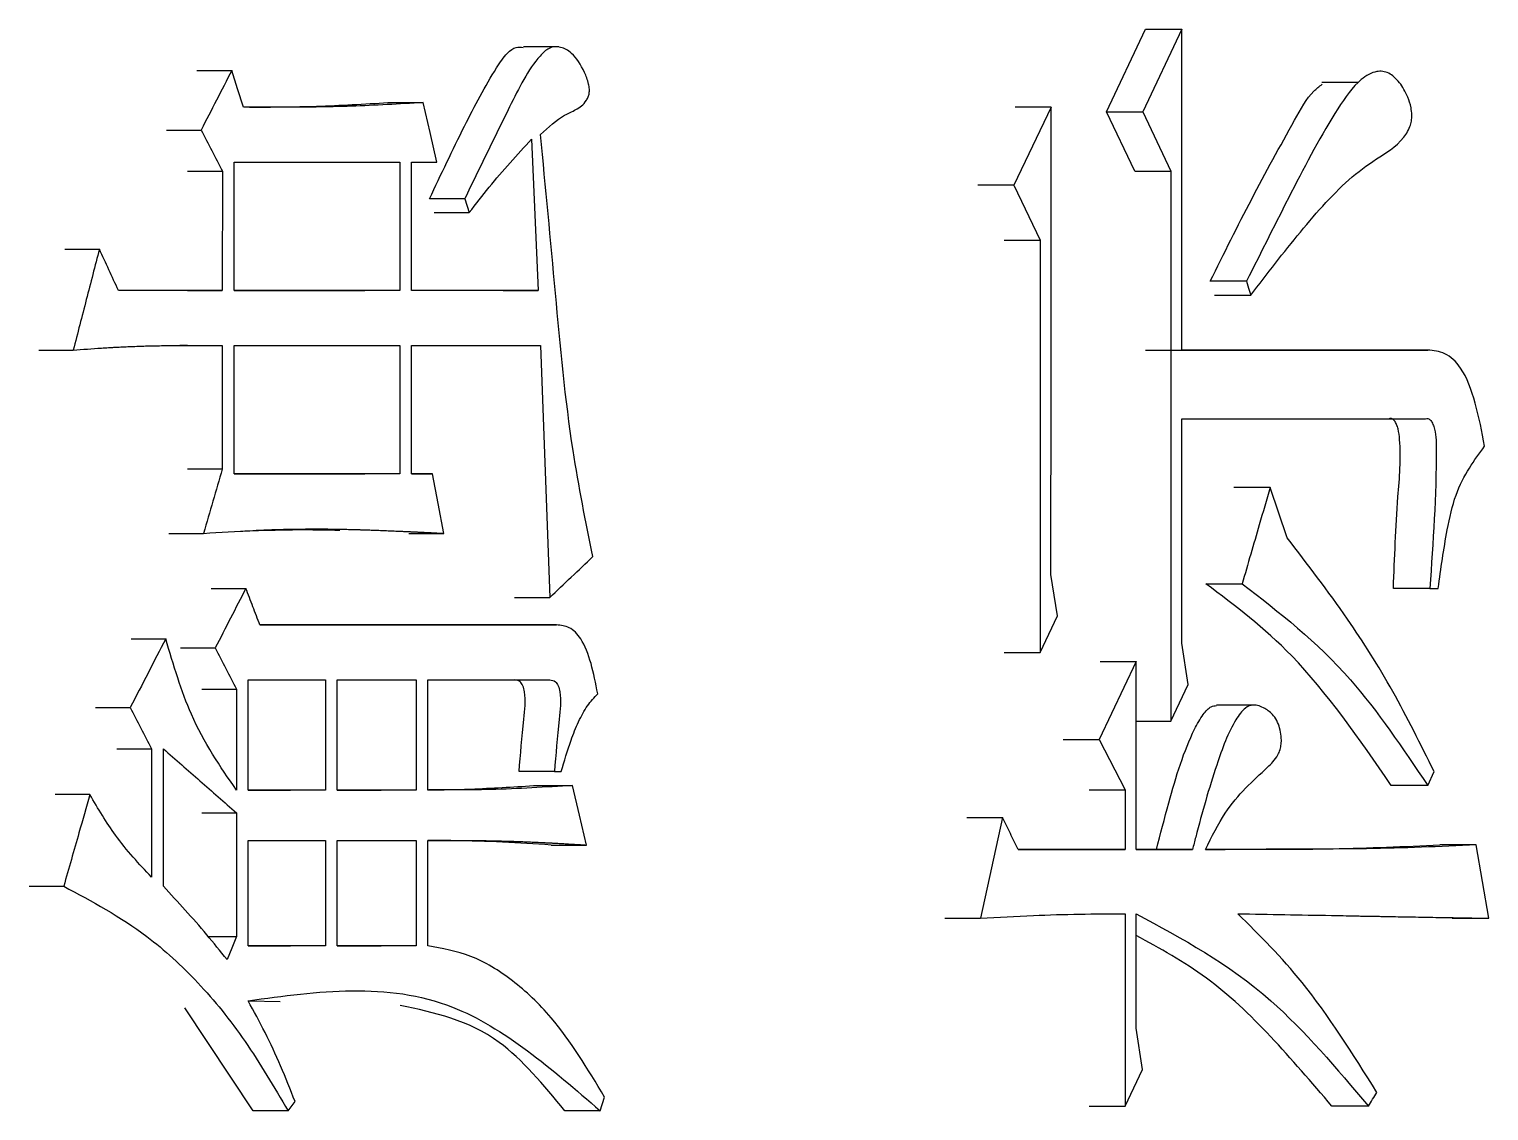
# Model space of a CAD drawing. Header units: millimetres. Extents: x 2278 to 4715, y 679 to 2402.
# Drawn here: x 3404.709 to 3408.155, y 977.935 to 980.488 of the extents above; entities that cross this region are included whole.
import ezdxf

# ---------------------------------------------------------------- set-up
doc = ezdxf.new("R2010")
doc.units = ezdxf.units.MM

msp = doc.modelspace()

# ---------------------------------------------------------------- linework, layer by layer
at = {"color": 7, "linetype": 'Continuous', "lineweight": 25}
for p, q in [((3407.2528, 980.2934), (3407.3448, 980.4881)), ((3407.4301, 980.4881), (3407.338, 980.2934)), ((3407.3448, 980.4881), (3407.4301, 980.4881)), ((3407.4301, 979.7309), (3407.4301, 980.4881)), ((3405.9597, 980.4462), (3405.876, 980.4462)), ((3405.1055, 980.3908), (3405.1876, 980.3908)), ((3407.847, 980.3626), (3407.7606, 980.3626)), ((3405.5563, 980.315), (3405.6392, 980.315)), ((3407.1216, 980.3042), (3407.0334, 980.1204)), ((3407.1216, 980.3042), (3407.0367, 980.3042)), ((3407.2528, 980.2934), (3407.338, 980.2934)), ((3407.3193, 980.1528), (3407.2528, 980.2934)), ((3407.338, 980.2934), (3407.4046, 980.1528)), ((3405.0334, 980.2501), (3405.1153, 980.2501)), ((3405.1931, 979.8715), (3405.1931, 980.1744)), ((3405.1931, 980.1744), (3405.5845, 980.1744)), ((3405.5845, 980.1744), (3405.5845, 979.8715)), ((3405.6119, 980.1744), (3405.672, 980.1744)), ((3405.6119, 979.8715), (3405.6119, 980.1744)), ((3405.0833, 980.1528), (3405.1654, 980.1528)), ((3405.1654, 980.1528), (3405.1653, 979.8715)), ((3407.3193, 980.1528), (3407.4046, 980.1528)), ((3407.4046, 980.1528), (3407.4045, 978.8547)), ((3407.0334, 980.1204), (3406.9487, 980.1204)), ((3407.0334, 980.1204), (3407.0957, 979.9905)), ((3405.7375, 980.0879), (3405.6546, 980.0879)), ((3405.7375, 980.0879), (3405.7483, 980.0554)), ((3405.6655, 980.0554), (3405.7483, 980.0554)), ((3404.7935, 979.9689), (3404.8751, 979.9689)), ((3407.0108, 979.9905), (3407.0957, 979.9905)), ((3405.1653, 979.8715), (3404.92, 979.8715)), ((3405.0833, 979.8715), (3405.1653, 979.8715)), ((3405.5845, 979.8715), (3405.1931, 979.8715)), ((3405.1931, 979.8715), (3405.5016, 979.8715)), ((3405.5845, 979.8715), (3405.5019, 979.8715)), ((3405.9112, 979.8715), (3405.6119, 979.8715)), ((3405.8281, 979.8715), (3405.9112, 979.8715)), ((3407.583, 979.8931), (3407.4975, 979.8931)), ((3407.5076, 979.8606), (3407.5932, 979.8606)), ((3404.7319, 979.7309), (3404.8134, 979.7309)), ((3405.083, 979.7417), (3405.0648, 979.7417)), ((3405.1653, 979.7417), (3405.1653, 979.4497)), ((3405.1931, 979.4388), (3405.1931, 979.7417)), ((3405.1931, 979.7417), (3405.5845, 979.7417)), ((3405.5845, 979.7417), (3405.5845, 979.4388)), ((3405.6119, 979.7417), (3405.9166, 979.7417)), ((3405.6119, 979.4388), (3405.6119, 979.7417)), ((3407.3448, 979.7309), (3407.9248, 979.7309)), ((3408.0108, 979.7309), (3407.4301, 979.7309)), ((3407.9248, 979.7309), (3408.0108, 979.7309)), ((3407.4301, 979.0386), (3407.4301, 979.5687)), ((3407.4301, 979.5687), (3408.0058, 979.5687)), ((3407.9198, 979.5687), (3408.0058, 979.5687)), ((3405.1653, 979.4497), (3405.0833, 979.4497)), ((3405.5845, 979.4388), (3405.1931, 979.4388)), ((3405.1931, 979.4388), (3405.5016, 979.4388)), ((3405.5845, 979.4388), (3405.5019, 979.4388)), ((3405.6611, 979.4388), (3405.6119, 979.4388)), ((3405.6119, 979.4388), (3405.6611, 979.4388)), ((3407.6388, 979.4064), (3407.5532, 979.4064)), ((3407.6793, 979.2874), (3407.6388, 979.4064)), ((3405.0389, 979.2982), (3405.1209, 979.2982)), ((3405.6056, 979.2982), (3405.6884, 979.2982)), ((3407.1371, 979.1035), (3407.1215, 979.2009)), ((3407.4873, 979.1792), (3407.5728, 979.1792)), ((3405.1387, 979.1684), (3405.2208, 979.1684)), ((3405.8551, 979.1468), (3405.9383, 979.1468)), ((3408.0158, 979.1684), (3407.9298, 979.1684)), ((3408.0158, 979.1684), (3408.0357, 979.1684)), ((3407.0957, 979.017), (3407.1371, 979.1035)), ((3405.9545, 979.0819), (3405.2541, 979.0819)), ((3405.2541, 979.0819), (3405.8711, 979.0819)), ((3405.8711, 979.0819), (3405.9545, 979.0819)), ((3404.9499, 979.0494), (3405.0317, 979.0494)), ((3407.4454, 978.9413), (3407.4301, 979.0386)), ((3405.0667, 979.0278), (3405.1487, 979.0278)), ((3407.0108, 979.017), (3407.0957, 979.017)), ((3407.3225, 978.9954), (3407.2351, 978.8115)), ((3407.2374, 978.9954), (3407.3225, 978.9954)), ((3407.3225, 978.5518), (3407.3225, 978.9954)), ((3405.1166, 978.9304), (3405.1987, 978.9304)), ((3405.1987, 978.9304), (3405.1986, 978.6924)), ((3405.2264, 978.6924), (3405.2264, 978.9521)), ((3405.2264, 978.9521), (3405.4087, 978.9521)), ((3405.4087, 978.9521), (3405.4087, 978.6924)), ((3405.4363, 978.6924), (3405.4363, 978.9521)), ((3405.4363, 978.9521), (3405.6228, 978.9521)), ((3405.6228, 978.9521), (3405.6228, 978.6924)), ((3405.6502, 978.9521), (3405.9383, 978.9521)), ((3405.6502, 978.6924), (3405.6502, 978.9521)), ((3407.4045, 978.8547), (3407.4454, 978.9413)), ((3404.8662, 978.8872), (3404.9479, 978.8872)), ((3407.5978, 978.8929), (3407.5118, 978.8929)), ((3407.3225, 978.8547), (3407.4045, 978.8547)), ((3407.1501, 978.8115), (3407.2351, 978.8115)), ((3407.2351, 978.8115), (3407.2969, 978.6925)), ((3404.9165, 978.7898), (3404.9982, 978.7898)), ((3404.9982, 978.7898), (3404.9982, 978.4869)), ((3405.0262, 978.4653), (3405.0262, 978.7898)), ((3405.9491, 978.7357), (3405.8659, 978.7357)), ((3405.9491, 978.7357), (3405.9653, 978.7357)), ((3408.0108, 978.7033), (3408.0258, 978.7358)), ((3405.4087, 978.6924), (3405.2264, 978.6924)), ((3405.2264, 978.6924), (3405.3261, 978.6924)), ((3405.4087, 978.6924), (3405.3264, 978.6924)), ((3405.6228, 978.6924), (3405.4363, 978.6924)), ((3405.4363, 978.6924), (3405.5399, 978.6924)), ((3405.6228, 978.6924), (3405.5401, 978.6924)), ((3405.9089, 978.7033), (3405.9923, 978.7033)), ((3407.2118, 978.6925), (3407.2969, 978.6925)), ((3407.2969, 978.6925), (3407.2969, 978.5518)), ((3408.0108, 978.7033), (3407.9247, 978.7033)), ((3404.8527, 978.6816), (3404.7711, 978.6816)), ((3405.1166, 978.6384), (3405.1986, 978.6384)), ((3405.1986, 978.6384), (3405.1986, 978.3463)), ((3406.9228, 978.6276), (3407.0074, 978.6276)), ((3407.0074, 978.6276), (3406.9554, 978.3896)), ((3405.2264, 978.3247), (3405.2264, 978.5735)), ((3405.2264, 978.5735), (3405.4087, 978.5735)), ((3405.4087, 978.5735), (3405.4087, 978.3247)), ((3405.4363, 978.3247), (3405.4363, 978.5735)), ((3405.4363, 978.5735), (3405.6228, 978.5735)), ((3405.6228, 978.5735), (3405.6228, 978.3247)), ((3405.6501, 978.3246), (3405.6502, 978.5735)), ((3405.9414, 978.5626), (3406.0247, 978.5626)), ((3407.2969, 978.5518), (3407.0438, 978.5518)), ((3407.0438, 978.5518), (3407.2117, 978.5518)), ((3407.2118, 978.5518), (3407.2969, 978.5518)), ((3407.4556, 978.5518), (3407.3225, 978.5518)), ((3407.3225, 978.5518), (3407.3703, 978.5518)), ((3407.3703, 978.5518), (3407.4556, 978.5518)), ((3408.1252, 978.5627), (3408.0391, 978.5627)), ((3408.155, 978.3896), (3408.1252, 978.5627)), ((3404.7094, 978.4653), (3404.7909, 978.4653)), ((3406.8708, 978.3896), (3406.9554, 978.3896)), ((3407.2969, 978.4004), (3407.2969, 977.9461)), ((3407.3225, 978.13), (3407.3225, 978.4003)), ((3408.0688, 978.3896), (3408.155, 978.3896)), ((3405.1323, 978.3463), (3405.1986, 978.3463)), ((3405.4087, 978.3247), (3405.2264, 978.3247)), ((3405.2264, 978.3247), (3405.3261, 978.3247)), ((3405.4087, 978.3247), (3405.3263, 978.3247)), ((3405.6228, 978.3247), (3405.4363, 978.3247)), ((3405.4363, 978.3247), (3405.5399, 978.3247)), ((3405.6228, 978.3247), (3405.5401, 978.3247)), ((3405.2379, 977.9352), (3405.077, 978.1782)), ((3405.3022, 978.1926), (3405.227, 978.1937)), ((3407.3379, 978.0326), (3407.3225, 978.13)), ((3407.2969, 977.9461), (3407.3379, 978.0326)), ((3406.0571, 977.9355), (3406.0678, 977.9677)), ((3405.3205, 977.9352), (3405.337, 977.9569)), ((3406.0571, 977.9355), (3405.9737, 977.9355)), ((3407.2118, 977.9461), (3407.2969, 977.9461)), ((3407.8707, 977.946), (3407.7848, 977.946))]:
    msp.add_line(p, q, dxfattribs=at)
at = {"color": 7, "linetype": 'Continuous', "lineweight": 25, "flags": 128}
for points in [[(3405.2153, 980.3042), (3405.2014, 980.3475), (3405.1876, 980.3908)], [(3405.672, 980.1744), (3405.6556, 980.2447), (3405.6392, 980.315)], [(3407.1215, 979.2009), (3407.1216, 979.6709), (3407.1216, 980.3042)], [(3405.895, 980.2285), (3405.9031, 980.05), (3405.9112, 979.8715)], [(3407.0957, 979.9905), (3407.0957, 979.5206), (3407.0957, 979.017)], [(3407.583, 979.8931), (3407.5881, 979.8769), (3407.5931, 979.8607)], [(3405.9166, 979.7417), (3405.9275, 979.4443), (3405.9383, 979.1468)], [(3405.6884, 979.2982), (3405.6747, 979.3685), (3405.6611, 979.4388)], [(3406.0247, 978.5626), (3406.0085, 978.633), (3405.9923, 978.7033)], [(3405.1986, 978.3463), (3405.1875, 978.3192), (3405.1764, 978.2922)], [(3405.3205, 977.9352), (3405.2898, 977.9352), (3405.2639, 977.9352), (3405.2379, 977.9352)]]:
    msp.add_lwpolyline(points, dxfattribs=at)
at = {"color": 7, "linetype": 'Continuous', "lineweight": 25}
for points, knots in [([(3405.9166, 980.2393), (3405.9352, 980.2566), (3405.962, 980.2815), (3406, 980.2973), (3406.0199, 980.3108), (3406.0292, 980.3279), (3406.0317, 980.337), (3406.0322, 980.3477), (3406.0291, 980.3654), (3406.0163, 980.3969), (3405.9946, 980.4317), (3405.9642, 980.4478), (3405.9374, 980.4469), (3405.8928, 980.4042), (3405.8291, 980.2766), (3405.7725, 980.1601), (3405.7375, 980.0879)], [0, 0, 0, 0, 0.116369, 0.168042, 0.220216, 0.232026, 0.241704, 0.251433, 0.264352, 0.29834, 0.371993, 0.42265, 0.473324, 0.517975, 0.701297, 1, 1, 1, 1]), ([(3405.6544, 980.0879), (3405.6816, 980.1455), (3405.7321, 980.2523), (3405.7931, 980.3681), (3405.8345, 980.4306), (3405.8572, 980.4471), (3405.8702, 980.4457), (3405.8758, 980.4451)], [0, 0, 0, 0, 0.413641, 0.765896, 0.87196, 0.944962, 1, 1, 1, 1]), ([(3405.1876, 980.3908), (3405.1755, 980.3673), (3405.1515, 980.3204), (3405.1274, 980.2736), (3405.1153, 980.2501)], [0, 0, 0, 0, 0.499999, 1, 1, 1, 1]), ([(3407.5932, 979.8607), (3407.6319, 979.911), (3407.7094, 980.0117), (3407.8107, 980.1264), (3407.8972, 980.1885), (3407.9469, 980.2165), (3407.9686, 980.2559), (3407.9728, 980.2709), (3407.9738, 980.2867), (3407.9712, 980.3067), (3407.9621, 980.3346), (3407.9445, 980.3645), (3407.9191, 980.3875), (3407.8871, 980.3912), (3407.8442, 980.367), (3407.775, 980.2695), (3407.6883, 980.1029), (3407.6182, 979.9631), (3407.583, 979.8931)], [0, 0, 0, 0, 0.14589, 0.291848, 0.364926, 0.43814, 0.449708, 0.457487, 0.465325, 0.474776, 0.490324, 0.518026, 0.54742, 0.577063, 0.617255, 0.685721, 0.842506, 1, 1, 1, 1]), ([(3407.4975, 979.8931), (3407.5298, 979.9586), (3407.5945, 980.0897), (3407.6761, 980.2363), (3407.7302, 980.3347), (3407.7548, 980.353), (3407.7616, 980.3581)], [0, 0, 0, 0, 0.3897755, 0.7796017, 0.9393177, 1, 1, 1, 1]), ([(3405.6392, 980.315), (3405.5828, 980.3116), (3405.5228, 980.308), (3405.459, 980.306), (3405.4483, 980.3057), (3405.4341, 980.3054), (3405.4199, 980.305), (3405.4057, 980.3048), (3405.3951, 980.3046), (3405.3808, 980.3044), (3405.3666, 980.3043), (3405.3524, 980.3042), (3405.3435, 980.3041), (3405.3363, 980.3041), (3405.331, 980.3041), (3405.3257, 980.304), (3405.3185, 980.304), (3405.3114, 980.304), (3405.3043, 980.304), (3405.2989, 980.304), (3405.2918, 980.304), (3405.2847, 980.304), (3405.2775, 980.304), (3405.2722, 980.304), (3405.265, 980.3041), (3405.2579, 980.3041), (3405.2507, 980.3041), (3405.2454, 980.3041), (3405.2409, 980.3041), (3405.2365, 980.3041), (3405.2329, 980.3042), (3405.2293, 980.3042), (3405.2266, 980.3042), (3405.2239, 980.3042), (3405.2202, 980.3042), (3405.2173, 980.3042), (3405.2153, 980.3042)], [0, 0, 0, 0, 0.4019587, 0.4270807, 0.4522028, 0.4773248, 0.527569, 0.552691, 0.5778131, 0.6029351, 0.6531793, 0.6783013, 0.7034234, 0.7159844, 0.7285454, 0.7411064, 0.7536675, 0.7787895, 0.7913505, 0.8039115, 0.8164726, 0.8415946, 0.8541556, 0.8667167, 0.8792777, 0.9043997, 0.9169607, 0.9295218, 0.9420828, 0.9483633, 0.9609243, 0.9672048, 0.9734854, 0.9797659, 0.9860464, 1, 1, 1, 1]), ([(3405.2296, 980.3042), (3405.2825, 980.3044), (3405.3919, 980.305), (3405.5002, 980.3116), (3405.5563, 980.315)], [0, 0, 0, 0, 0.4830593, 1, 1, 1, 1]), ([(3405.1153, 980.2501), (3405.1237, 980.2339), (3405.1404, 980.2015), (3405.157, 980.169), (3405.1654, 980.1528)], [0, 0, 0, 0, 0.5, 1, 1, 1, 1]), ([(3405.7483, 980.0554), (3405.7639, 980.0756), (3405.7954, 980.1164), (3405.8446, 980.1735), (3405.8782, 980.2102), (3405.895, 980.2285)], [0, 0, 0, 0, 0.32693, 0.663295, 1, 1, 1, 1]), ([(3406.04, 979.2433), (3406.0232, 979.3262), (3405.9824, 979.5279), (3405.9521, 979.8658), (3405.9284, 980.1148), (3405.9166, 980.2393)], [0, 0, 0, 0, 0.258422, 0.628983, 1, 1, 1, 1]), ([(3404.8751, 979.9689), (3404.8648, 979.9292), (3404.8443, 979.8499), (3404.8237, 979.7706), (3404.8134, 979.7309)], [0, 0, 0, 0, 0.499999, 1, 1, 1, 1]), ([(3404.92, 979.8715), (3404.9125, 979.8878), (3404.8976, 979.9202), (3404.8826, 979.9527), (3404.8751, 979.9689)], [0, 0, 0, 0, 0.500001, 1, 1, 1, 1]), ([(3404.8134, 979.7309), (3404.8356, 979.7325), (3404.8634, 979.7345), (3404.894, 979.7364), (3404.9037, 979.737), (3404.9106, 979.7374), (3404.9203, 979.7379), (3404.9314, 979.7384), (3404.9425, 979.7389), (3404.9536, 979.7394), (3404.9647, 979.7398), (3404.9758, 979.7402), (3404.9869, 979.7405), (3404.9979, 979.7407), (3405.009, 979.741), (3405.0173, 979.7411), (3405.0256, 979.7413), (3405.0339, 979.7414), (3405.0422, 979.7415), (3405.0491, 979.7416), (3405.0546, 979.7416), (3405.0588, 979.7417), (3405.0643, 979.7417), (3405.0698, 979.7417), (3405.0753, 979.7418), (3405.0809, 979.7418), (3405.0864, 979.7418), (3405.0919, 979.7418), (3405.0974, 979.7418), (3405.1029, 979.7418), (3405.1084, 979.7418), (3405.114, 979.7418), (3405.1195, 979.7418), (3405.125, 979.7418), (3405.1305, 979.7418), (3405.136, 979.7418), (3405.1415, 979.7418), (3405.147, 979.7418), (3405.1525, 979.7418), (3405.1591, 979.7417), (3405.1629, 979.7417), (3405.1653, 979.7417)], [0, 0, 0, 0, 0.188751, 0.235938, 0.259532, 0.271329, 0.294923, 0.342111, 0.365705, 0.389298, 0.436486, 0.46008, 0.483674, 0.530861, 0.554455, 0.578049, 0.601643, 0.625237, 0.648831, 0.672424, 0.684221, 0.696018, 0.707815, 0.731409, 0.743206, 0.755003, 0.778597, 0.790394, 0.80219, 0.825784, 0.837581, 0.849378, 0.872972, 0.884769, 0.896566, 0.92016, 0.931957, 0.943753, 0.967347, 0.979144, 1, 1, 1, 1]), ([(3408.1451, 979.5038), (3408.1386, 979.5383), (3408.1258, 979.6062), (3408.0947, 979.6892), (3408.0518, 979.7269), (3408.0244, 979.7296), (3408.0108, 979.7309)], [0, 0, 0, 0, 0.291823, 0.574939, 0.78881, 1, 1, 1, 1]), ([(3407.9298, 979.1684), (3407.9325, 979.2402), (3407.9369, 979.3569), (3407.9493, 979.4835), (3407.9422, 979.5412), (3407.9374, 979.5557), (3407.9326, 979.5645), (3407.9276, 979.5687), (3407.9232, 979.5696), (3407.921, 979.5689), (3407.9198, 979.5685)], [0, 0, 0, 0, 0.504472, 0.820051, 0.880672, 0.910958, 0.94026, 0.968978, 0.983953, 1, 1, 1, 1]), ([(3408.0058, 979.5685), (3408.0075, 979.569), (3408.0107, 979.5698), (3408.016, 979.5672), (3408.0211, 979.5607), (3408.0269, 979.5468), (3408.031, 979.5248), (3408.0315, 979.3959), (3408.0234, 979.2776), (3408.0158, 979.1684)], [0, 0, 0, 0, 0.022685, 0.043674, 0.07363, 0.104665, 0.167541, 0.232295, 1, 1, 1, 1]), ([(3408.0357, 979.1684), (3408.042, 979.2147), (3408.0523, 979.2905), (3408.0749, 979.3909), (3408.1083, 979.454), (3408.1329, 979.4873), (3408.1451, 979.5038)], [0, 0, 0, 0, 0.3486089, 0.5710474, 0.7872472, 1, 1, 1, 1]), ([(3407.6388, 979.4064), (3407.6302, 979.3771), (3407.615, 979.3245), (3407.593, 979.2488), (3407.5795, 979.2024), (3407.5728, 979.1792)], [0, 0, 0, 0, 0.387829, 0.693915, 1, 1, 1, 1]), ([(3405.1209, 979.2982), (3405.1598, 979.3007), (3405.2012, 979.3033), (3405.2437, 979.3053), (3405.2486, 979.3055), (3405.2522, 979.3057), (3405.2571, 979.3059), (3405.262, 979.3061), (3405.2668, 979.3063), (3405.2704, 979.3065), (3405.2753, 979.3066), (3405.2802, 979.3068), (3405.285, 979.307), (3405.2886, 979.3071), (3405.2923, 979.3072), (3405.2971, 979.3074), (3405.302, 979.3075), (3405.3068, 979.3076), (3405.3105, 979.3077), (3405.3153, 979.3078), (3405.3202, 979.3079), (3405.325, 979.308), (3405.3286, 979.3081), (3405.3359, 979.3082), (3405.3613, 979.3086), (3405.3867, 979.3087), (3405.4085, 979.3085), (3405.4121, 979.3085), (3405.4169, 979.3084), (3405.4218, 979.3084), (3405.4266, 979.3083), (3405.4302, 979.3083), (3405.435, 979.3082), (3405.4399, 979.3081), (3405.4447, 979.308), (3405.4483, 979.3079), (3405.4519, 979.3079), (3405.4567, 979.3078), (3405.4616, 979.3077), (3405.4664, 979.3075), (3405.47, 979.3075), (3405.4748, 979.3073), (3405.4796, 979.3072), (3405.4845, 979.3071), (3405.4881, 979.307), (3405.4917, 979.3068), (3405.4965, 979.3067), (3405.5013, 979.3065), (3405.5061, 979.3064), (3405.5098, 979.3063), (3405.5146, 979.3061), (3405.5194, 979.3059), (3405.5242, 979.3058), (3405.5278, 979.3056), (3405.5326, 979.3054), (3405.5374, 979.3053), (3405.5422, 979.3051), (3405.5458, 979.3049), (3405.5494, 979.3048), (3405.5543, 979.3046), (3405.5591, 979.3044), (3405.5639, 979.3042), (3405.5675, 979.304), (3405.5723, 979.3038), (3405.5771, 979.3036), (3405.5819, 979.3034), (3405.5855, 979.3033), (3405.5891, 979.3031), (3405.5939, 979.3029), (3405.5987, 979.3027), (3405.6035, 979.3024), (3405.6071, 979.3023), (3405.6119, 979.302), (3405.6167, 979.3018), (3405.6215, 979.3016), (3405.6251, 979.3014), (3405.6287, 979.3012), (3405.6334, 979.301), (3405.6382, 979.3008), (3405.643, 979.3005), (3405.6466, 979.3003), (3405.6514, 979.3001), (3405.6562, 979.2999), (3405.661, 979.2996), (3405.6646, 979.2994), (3405.6682, 979.2993), (3405.673, 979.299), (3405.6777, 979.2988), (3405.6833, 979.2985), (3405.6864, 979.2983), (3405.6884, 979.2982)], [0, 0, 0, 0, 0.204304, 0.217073, 0.223457, 0.229841, 0.236226, 0.248995, 0.255379, 0.261764, 0.268148, 0.280917, 0.287302, 0.293686, 0.300071, 0.306455, 0.319224, 0.325609, 0.331993, 0.338378, 0.351147, 0.357531, 0.363915, 0.3703, 0.395838, 0.497991, 0.504375, 0.51076, 0.517144, 0.529913, 0.536298, 0.542682, 0.549067, 0.561836, 0.56822, 0.574605, 0.580989, 0.587374, 0.600143, 0.606527, 0.612912, 0.619296, 0.632065, 0.638449, 0.644834, 0.651218, 0.657603, 0.670372, 0.676756, 0.683141, 0.689525, 0.702294, 0.708679, 0.715063, 0.721448, 0.734217, 0.740601, 0.746986, 0.75337, 0.759755, 0.772523, 0.778908, 0.785292, 0.791677, 0.804446, 0.81083, 0.817215, 0.823599, 0.829984, 0.842753, 0.849137, 0.855522, 0.861906, 0.874675, 0.88106, 0.887444, 0.893828, 0.900213, 0.912982, 0.919366, 0.925751, 0.932135, 0.944904, 0.951289, 0.957673, 0.964058, 0.970442, 0.983211, 0.989596, 1, 1, 1, 1]), ([(3405.2094, 979.3035), (3405.2152, 979.3038), (3405.2366, 979.3048), (3405.3553, 979.3079), (3405.411, 979.3065), (3405.4431, 979.3057)], [0, 0, 0, 0, 0.138746, 0.50373, 1, 1, 1, 1]), ([(3408.0258, 978.7358), (3407.9939, 978.8002), (3407.9301, 978.929), (3407.8137, 979.1125), (3407.7272, 979.225), (3407.6793, 979.2874)], [0, 0, 0, 0, 0.30776, 0.615622, 1, 1, 1, 1]), ([(3405.9383, 979.1468), (3405.9553, 979.1629), (3405.9892, 979.195), (3406.023, 979.2272), (3406.04, 979.2433)], [0, 0, 0, 0, 0.4999992, 1, 1, 1, 1]), ([(3407.9247, 978.7033), (3407.8489, 978.8132), (3407.7143, 979.0084), (3407.5563, 979.1273), (3407.4873, 979.1792)], [0, 0, 0, 0, 0.563236, 1, 1, 1, 1]), ([(3407.5728, 979.1792), (3407.6606, 979.1114), (3407.8183, 978.9894), (3407.9516, 978.7912), (3408.0108, 978.7033)], [0, 0, 0, 0, 0.556366, 1, 1, 1, 1]), ([(3405.2208, 979.1684), (3405.2088, 979.145), (3405.1848, 979.0981), (3405.1607, 979.0512), (3405.1487, 979.0278)], [0, 0, 0, 0, 0.499999, 1, 1, 1, 1]), ([(3405.2541, 979.0819), (3405.2485, 979.0963), (3405.2375, 979.1251), (3405.2264, 979.154), (3405.2208, 979.1684)], [0, 0, 0, 0, 0.499999, 1, 1, 1, 1]), ([(3406.0516, 978.9196), (3406.0419, 978.9685), (3406.0285, 979.0355), (3405.9851, 979.0796), (3405.9646, 979.0811), (3405.9545, 979.0819)], [0, 0, 0, 0, 0.574728, 0.788861, 1, 1, 1, 1]), ([(3405.0317, 979.0494), (3405.0178, 979.0223), (3404.9899, 978.9683), (3404.9619, 978.9142), (3404.9479, 978.8872)], [0, 0, 0, 0, 0.499999, 1, 1, 1, 1]), ([(3405.1986, 978.6924), (3405.1603, 978.7479), (3405.0913, 978.848), (3405.0501, 978.9873), (3405.0317, 979.0494)], [0, 0, 0, 0, 0.5548825, 1, 1, 1, 1]), ([(3405.1487, 979.0278), (3405.157, 979.0116), (3405.1737, 978.9791), (3405.1903, 978.9467), (3405.1987, 978.9304)], [0, 0, 0, 0, 0.499999, 1, 1, 1, 1]), ([(3405.8657, 978.7357), (3405.8692, 978.7763), (3405.8745, 978.838), (3405.883, 978.9091), (3405.8754, 978.9388), (3405.8672, 978.9513), (3405.8596, 978.9518), (3405.8549, 978.9521)], [0, 0, 0, 0, 0.509608, 0.773823, 0.838368, 0.899921, 1, 1, 1, 1]), ([(3405.9383, 978.9521), (3405.943, 978.9518), (3405.9505, 978.9513), (3405.9588, 978.9388), (3405.9664, 978.9091), (3405.9579, 978.838), (3405.9526, 978.7763), (3405.9491, 978.7357)], [0, 0, 0, 0, 0.100185, 0.161773, 0.226321, 0.490481, 1, 1, 1, 1]), ([(3405.9653, 978.7357), (3405.9726, 978.7609), (3405.9845, 978.8021), (3406.0058, 978.8539), (3406.0264, 978.8927), (3406.0433, 978.9107), (3406.0516, 978.9196)], [0, 0, 0, 0, 0.346429, 0.567932, 0.786121, 1, 1, 1, 1]), ([(3404.9479, 978.8872), (3404.9563, 978.8709), (3404.9731, 978.8385), (3404.9899, 978.806), (3404.9982, 978.7898)], [0, 0, 0, 0, 0.499999, 1, 1, 1, 1]), ([(3407.3703, 978.5519), (3407.3799, 978.5886), (3407.4056, 978.6877), (3407.4401, 978.8011), (3407.4786, 978.8695), (3407.4967, 978.8899), (3407.5078, 978.8911), (3407.5119, 978.8915)], [0, 0, 0, 0, 0.274753, 0.74027, 0.857797, 0.948519, 1, 1, 1, 1]), ([(3407.4862, 978.5519), (3407.5012, 978.582), (3407.5427, 978.6661), (3407.6069, 978.7208), (3407.6526, 978.7652), (3407.6625, 978.7866), (3407.6652, 978.8004), (3407.6655, 978.8166), (3407.6628, 978.8346), (3407.6566, 978.8535), (3407.6446, 978.8727), (3407.6247, 978.8865), (3407.6019, 978.8963), (3407.5774, 978.8863), (3407.5448, 978.8425), (3407.5058, 978.7365), (3407.4754, 978.63), (3407.4581, 978.5617), (3407.4556, 978.5519)], [0, 0, 0, 0, 0.11687, 0.3258, 0.377744, 0.393029, 0.405901, 0.418726, 0.438143, 0.45802, 0.48112, 0.522189, 0.572441, 0.606763, 0.655286, 0.785224, 0.968955, 1, 1, 1, 1]), ([(3405.0262, 978.7898), (3405.055, 978.7646), (3405.1126, 978.7141), (3405.17, 978.6636), (3405.1986, 978.6384)], [0, 0, 0, 0, 0.5, 1, 1, 1, 1]), ([(3405.9923, 978.7033), (3405.9281, 978.6992), (3405.8607, 978.6948), (3405.7915, 978.6935), (3405.7853, 978.6934), (3405.7806, 978.6933), (3405.776, 978.6932), (3405.7713, 978.6931), (3405.7651, 978.6931), (3405.7589, 978.693), (3405.7527, 978.6929), (3405.7481, 978.6929), (3405.7434, 978.6928), (3405.7388, 978.6928), (3405.7341, 978.6927), (3405.7279, 978.6927), (3405.7217, 978.6927), (3405.7155, 978.6926), (3405.7108, 978.6926), (3405.7061, 978.6926), (3405.7015, 978.6926), (3405.6968, 978.6925), (3405.6906, 978.6925), (3405.6844, 978.6925), (3405.6782, 978.6925), (3405.6735, 978.6925), (3405.6688, 978.6925), (3405.6642, 978.6925), (3405.6579, 978.6925), (3405.6533, 978.6925), (3405.6502, 978.6924)], [0, 0, 0, 0, 0.565918, 0.593048, 0.606612, 0.620177, 0.633741, 0.647306, 0.66087, 0.688, 0.701564, 0.715129, 0.728693, 0.742258, 0.755822, 0.769387, 0.796516, 0.810081, 0.823645, 0.83721, 0.850774, 0.864339, 0.877904, 0.905033, 0.918597, 0.932162, 0.945726, 0.959291, 0.972856, 1, 1, 1, 1]), ([(3405.6502, 978.6928), (3405.6549, 978.6928), (3405.6921, 978.6929), (3405.7785, 978.6951), (3405.8598, 978.7002), (3405.9089, 978.7033)], [0, 0, 0, 0, 0.054827, 0.428472, 1, 1, 1, 1]), ([(3404.8527, 978.6816), (3404.8441, 978.6515), (3404.8295, 978.6004), (3404.8089, 978.5283), (3404.7969, 978.4863), (3404.7909, 978.4653)], [0, 0, 0, 0, 0.417945, 0.708972, 1, 1, 1, 1]), ([(3404.9982, 978.4869), (3404.9689, 978.5179), (3404.9164, 978.5736), (3404.8722, 978.6485), (3404.8527, 978.6816)], [0, 0, 0, 0, 0.557716, 1, 1, 1, 1]), ([(3407.0438, 978.5518), (3407.0377, 978.5645), (3407.0256, 978.5897), (3407.0135, 978.6149), (3407.0074, 978.6276)], [0, 0, 0, 0, 0.499999, 1, 1, 1, 1]), ([(3405.6502, 978.5735), (3405.6514, 978.5735), (3405.6538, 978.5735), (3405.6574, 978.5735), (3405.661, 978.5735), (3405.664, 978.5735), (3405.6682, 978.5735), (3405.6724, 978.5735), (3405.6784, 978.5735), (3405.6832, 978.5735), (3405.6892, 978.5735), (3405.6952, 978.5734), (3405.7013, 978.5734), (3405.7073, 978.5734), (3405.7133, 978.5734), (3405.7193, 978.5734), (3405.7253, 978.5734), (3405.7301, 978.5733), (3405.7361, 978.5733), (3405.7421, 978.5733), (3405.7481, 978.5732), (3405.7541, 978.5732), (3405.7601, 978.5731), (3405.7661, 978.5731), (3405.772, 978.573), (3405.778, 978.5729), (3405.784, 978.5729), (3405.79, 978.5728), (3405.7948, 978.5727), (3405.8008, 978.5726), (3405.8068, 978.5725), (3405.8128, 978.5724), (3405.8187, 978.5722), (3405.8247, 978.5721), (3405.8307, 978.5719), (3405.8367, 978.5718), (3405.8415, 978.5716), (3405.8474, 978.5715), (3405.8534, 978.5713), (3405.8594, 978.5711), (3405.8654, 978.5709), (3405.8713, 978.5706), (3405.8773, 978.5704), (3405.8833, 978.5702), (3405.8892, 978.5699), (3405.8952, 978.5697), (3405.9012, 978.5694), (3405.9059, 978.5692), (3405.9119, 978.5689), (3405.9179, 978.5686), (3405.9238, 978.5683), (3405.9298, 978.568), (3405.9357, 978.5677), (3405.9417, 978.5674), (3405.9476, 978.5671), (3405.9524, 978.5668), (3405.9584, 978.5665), (3405.9643, 978.5662), (3405.9714, 978.5658), (3405.9774, 978.5654), (3405.9833, 978.5651), (3405.9881, 978.5648), (3405.994, 978.5645), (3406, 978.5641), (3406.0059, 978.5638), (3406.0118, 978.5634), (3406.0177, 978.5631), (3406.0224, 978.5628), (3406.0247, 978.5626)], [0, 0, 0, 0, 0.009575, 0.019151, 0.028726, 0.038301, 0.043088, 0.062238, 0.071814, 0.090964, 0.100539, 0.119689, 0.138839, 0.148414, 0.167565, 0.186715, 0.19629, 0.21544, 0.225015, 0.244165, 0.263315, 0.272891, 0.292041, 0.311191, 0.320766, 0.339916, 0.359066, 0.368641, 0.387792, 0.397367, 0.416517, 0.435667, 0.445242, 0.464392, 0.483543, 0.493118, 0.512268, 0.521843, 0.540993, 0.560143, 0.569718, 0.588869, 0.608019, 0.617594, 0.636744, 0.655894, 0.665469, 0.68462, 0.694195, 0.713345, 0.732495, 0.74207, 0.76122, 0.780371, 0.789946, 0.809096, 0.818671, 0.837821, 0.856971, 0.876121, 0.885697, 0.904847, 0.914422, 0.933572, 0.952722, 0.962297, 0.981149, 1, 1, 1, 1]), ([(3405.9412, 978.5626), (3405.9032, 978.565), (3405.8271, 978.5698), (3405.7301, 978.573), (3405.6709, 978.573), (3405.6502, 978.5731)], [0, 0, 0, 0, 0.393796, 0.787608, 1, 1, 1, 1]), ([(3408.1252, 978.5627), (3408.0392, 978.5589), (3407.9102, 978.5532), (3407.7688, 978.5531), (3407.7088, 978.5527), (3407.687, 978.5526), (3407.6733, 978.5526), (3407.6624, 978.5525), (3407.6515, 978.5525), (3407.6405, 978.5524), (3407.6296, 978.5524), (3407.6214, 978.5523), (3407.6131, 978.5523), (3407.6022, 978.5523), (3407.5912, 978.5522), (3407.5803, 978.5522), (3407.572, 978.5522), (3407.561, 978.5521), (3407.5514, 978.5521), (3407.5432, 978.5521), (3407.5391, 978.552), (3407.535, 978.552), (3407.5295, 978.552), (3407.524, 978.552), (3407.5185, 978.552), (3407.5143, 978.5519), (3407.5088, 978.5519), (3407.5033, 978.5519), (3407.4978, 978.5519), (3407.4926, 978.5519), (3407.4887, 978.5519), (3407.4862, 978.5518)], [0, 0, 0, 0, 0.408156, 0.61223, 0.663248, 0.688757, 0.714266, 0.727021, 0.739776, 0.765285, 0.778039, 0.790794, 0.803548, 0.816303, 0.841812, 0.854567, 0.867321, 0.880076, 0.905585, 0.911962, 0.918339, 0.924717, 0.931094, 0.943848, 0.950226, 0.956603, 0.96298, 0.975735, 0.982112, 0.988489, 1, 1, 1, 1]), ([(3407.4864, 978.5522), (3407.5018, 978.5522), (3407.6028, 978.5527), (3407.7878, 978.5518), (3407.9553, 978.5591), (3408.0391, 978.5627)], [0, 0, 0, 0, 0.082726, 0.541325, 1, 1, 1, 1]), ([(3404.7909, 978.4653), (3404.8574, 978.4297), (3404.9674, 978.3709), (3405.1096, 978.2415), (3405.2216, 978.103), (3405.2874, 977.9914), (3405.3205, 977.9352)], [0, 0, 0, 0, 0.335049, 0.554128, 0.775717, 1, 1, 1, 1]), ([(3405.1764, 978.2922), (3405.1605, 978.312), (3405.1282, 978.3522), (3405.0779, 978.4095), (3405.0434, 978.4467), (3405.0262, 978.4653)], [0, 0, 0, 0, 0.325438, 0.662606, 1, 1, 1, 1]), ([(3406.9554, 978.3896), (3406.9969, 978.3921), (3407.0749, 978.3968), (3407.1887, 978.3997), (3407.2608, 978.4002), (3407.2969, 978.4004)], [0, 0, 0, 0, 0.362921, 0.681445, 1, 1, 1, 1]), ([(3407.3225, 978.4003), (3407.431, 978.3418), (3407.6259, 978.2368), (3407.7955, 978.0353), (3407.8707, 977.946)], [0, 0, 0, 0, 0.5569278, 1, 1, 1, 1]), ([(3407.8908, 977.9785), (3407.8336, 978.0699), (3407.732, 978.2322), (3407.6141, 978.3492), (3407.5626, 978.4004)], [0, 0, 0, 0, 0.562943, 1, 1, 1, 1]), ([(3407.5626, 978.4004), (3407.6365, 978.399), (3407.7149, 978.3976), (3407.7974, 978.3961), (3407.8157, 978.3957), (3407.834, 978.3954), (3407.8523, 978.395), (3407.8706, 978.3947), (3407.8889, 978.3944), (3407.9071, 978.3941), (3407.9253, 978.3937), (3407.9436, 978.3934), (3407.9618, 978.3931), (3407.9799, 978.3928), (3407.9981, 978.3924), (3408.0208, 978.392), (3408.039, 978.3917), (3408.0571, 978.3914), (3408.0752, 978.3911), (3408.091, 978.3908), (3408.1069, 978.3905), (3408.1159, 978.3903), (3408.1249, 978.3902), (3408.1333, 978.39), (3408.1434, 978.3898), (3408.1511, 978.3897), (3408.155, 978.3896)], [0, 0, 0, 0, 0.370203, 0.393341, 0.416478, 0.462753, 0.485891, 0.509029, 0.555304, 0.578441, 0.601579, 0.647854, 0.670992, 0.694129, 0.740405, 0.763542, 0.809817, 0.832955, 0.856093, 0.902368, 0.913937, 0.937074, 0.948643, 0.960212, 0.980106, 1, 1, 1, 1]), ([(3407.7848, 977.946), (3407.689, 978.0585), (3407.5439, 978.2289), (3407.3786, 978.3184), (3407.3225, 978.3488)], [0, 0, 0, 0, 0.660602, 1, 1, 1, 1]), ([(3406.0678, 977.9677), (3406.0275, 978.0342), (3405.9616, 978.1431), (3405.8514, 978.2464), (3405.753, 978.3064), (3405.6844, 978.3186), (3405.6501, 978.3246)], [0, 0, 0, 0, 0.345958, 0.566155, 0.783835, 1, 1, 1, 1]), ([(3405.2264, 978.1949), (3405.3907, 978.2176), (3405.6844, 978.258), (3405.9432, 978.0341), (3406.0571, 977.9355)], [0, 0, 0, 0, 0.559704, 1, 1, 1, 1]), ([(3405.337, 977.9569), (3405.3259, 977.9852), (3405.3039, 978.0417), (3405.2665, 978.1206), (3405.2398, 978.1701), (3405.2264, 978.1949)], [0, 0, 0, 0, 0.33532, 0.667027, 1, 1, 1, 1]), ([(3405.9736, 977.9355), (3405.9235, 977.9961), (3405.8071, 978.137), (3405.6659, 978.1668), (3405.5854, 978.1838)], [0, 0, 0, 0, 0.430022, 1, 1, 1, 1]), ([(3407.8707, 977.946), (3407.874, 977.9515), (3407.8807, 977.9623), (3407.8874, 977.9731), (3407.8908, 977.9785)], [0, 0, 0, 0, 0.5, 1, 1, 1, 1])]:
    msp.add_open_spline(points, degree=3, knots=knots, dxfattribs=at)
msp.add_open_spline([(3405.1653, 979.4497), (3405.1579, 979.4244), (3405.1431, 979.3739), (3405.1283, 979.3235), (3405.1209, 979.2982)], degree=3, dxfattribs=at)

doc.saveas('drawing.dxf')
